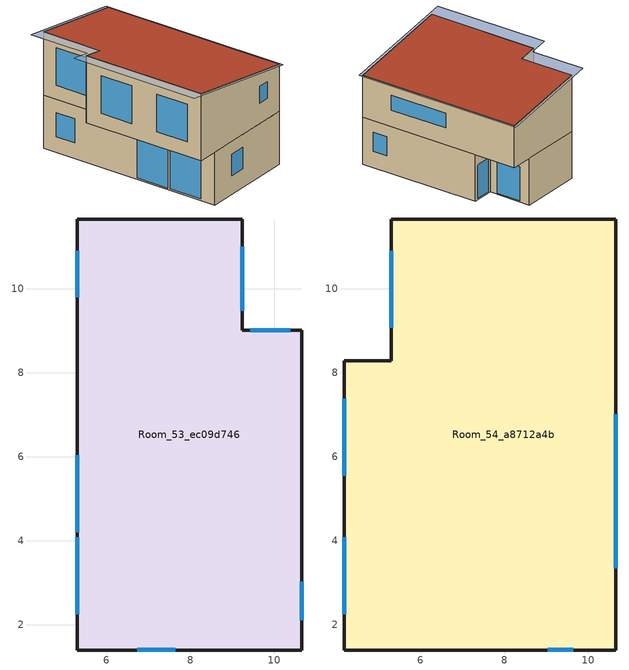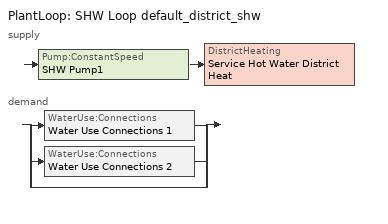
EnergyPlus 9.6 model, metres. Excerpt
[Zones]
Room_53_ec09d746
 floor ground (Floor_Residential): 9.24,11.67 9.24,9.01 10.65,9.01 10.65,1.4 5.3,1.4 5.3,11.67 z-0.25
 wall outside (ExteriorWall): 10.65,9.01 9.24,9.01 9.24,11.67 5.3,11.67 5.3,1.4 10.65,1.4 10.65,9.01 z-0.25:2.63
 window (NGlass_cd9f42c5): 10.38,9.01 9.43,9.01 / 9.24,9.48 9.24,11.01 z-0.18:1.9; 5.3,6.04 5.3,4.21 / 5.3,4.08 5.3,2.25 z-0.18:2; 5.3,10.91 5.3,9.81 z0.6:1.93; 6.73,1.4 7.64,1.4 / 10.65,2.11 10.65,3.02 z0.76:1.93
 ceiling adiabatic (Ceiling_Residential): 5.3,11.67 5.3,1.4 10.65,1.4 10.65,9.01 9.24,9.01 9.24,11.67 z2.63
Room_54_a8712a4b
 floor outside (Floor_Residential): 10.65,11.67 10.65,9.01 9.24,9.01 9.24,11.67 z2.63; 5.3,8.29 5.3,1.4 4.19,1.4 4.19,8.29 z2.63
 floor adiabatic (Floor_Residential): 9.24,11.67 9.24,9.01 10.65,9.01 10.65,1.4 5.3,1.4 5.3,11.67 z2.63
 wall outside (ExteriorWall): 4.19,8.29 4.19,1.4 z2.63:6.29; 10.65,1.4 10.65,11.67 z2.63:5.22; 5.3,11.67 5.3,8.29 z2.63:6.11; 5.3,8.29,6.11 5.3,8.29,2.63 4.19,8.29,2.63 4.19,8.29,6.29; 4.19,1.4,6.29 4.19,1.4,2.63 10.65,1.4,2.63 10.65,1.4,5.22 4.2,1.4,6.29; 10.65,11.67,5.22 10.65,11.67,2.63 5.3,11.67,2.63 5.3,11.67,6.11
 window (NGlass_cd9f42c5): 4.19,7.39 4.19,5.56 / 4.19,4.08 4.19,2.25 / 5.3,10.91 5.3,9.08 z3.41:5.46; 9.03,1.4 9.64,1.4 z3.76:4.68; 10.65,3.35 10.65,7.01 z3.67:4.59
 roof outside (Typical Wood Joist Attic Floor-R48): 4.19,8.29 4.19,1.4 4.2,1.4 4.2,8.29 z6.29; 4.2,1.4,6.29 10.65,1.4,5.22 10.65,11.67,5.22 5.3,11.67,6.11 5.3,8.29,6.11 4.2,8.29,6.29
shading: 3.41,1.25,6.42 10.73,1.25,5.2 10.65,1.4,5.22 4.2,1.4,6.29 4.2,8.29,6.29 5.3,8.29,6.11 5.3,9.01,6.11 5.3,11.67,6.11 10.65,11.67,5.22 10.65,9.02,5.22 10.65,1.41,5.22 10.65,1.4,5.22 10.73,1.25,5.2 10.73,11.83,5.2 4.51,11.83,6.24 4.51,8.44,6.24 3.41,8.44,6.42
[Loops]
PlantLoop 'SHW Loop default_district_shw'
 supply: Pump:ConstantSpeed 'SHW Pump1' > DistrictHeating 'Service Hot Water District Heat'
 demand: split
  | WaterUse:Connections 'Water Use Connections 1'
  | WaterUse:Connections 'Water Use Connections 2'
  | bypass
[Building]
Building 1: North Axis {deg}=0; Terrain=City; Solar Distribution=FullExteriorWithReflections
[Site:Location]
Site 1: Latitude {deg}=0; Longitude {deg}=0; Time Zone {hr}=0; Elevation {m}=0
[Site:WaterMainsTemperature]
Calculation Method=Correlation; Annual Average Outdoor Air Temperature {C}=12.6; Maximum Difference In Monthly Average Outdoor Air Temperatures {deltaC}=4
[SizingPeriod:DesignDay] Day of Month=21; Dry-Bulb Temperature Range Modifier Type=DefaultMultipliers; Barometric Pressure {Pa}=99868; Rain Indicator=No; Snow Indicator=No; Daylight Saving Time Indicator=No; Begin Environment Reset Mode=FullResetAtBeginEnvironment
Name | Month | Day Type | Maximum Dry-Bulb Temperature {C} | Daily Dry-Bulb Temperature Range {deltaC} | Humidity Condition Type | Wetbulb or DewPoint at Maximum Dry-Bulb {C} | Wind Speed {m/s} | Wind Direction {deg} | Solar Model Indicator | ASHRAE Clear Sky Optical Depth for Beam Irradiance (taub) | ASHRAE Clear Sky Optical Depth for Diffuse Irradiance (taud) | Enthalpy at Maximum Dry-Bulb {J/kg} | Sky Clearness
Seattle Seattle Tacoma Intl A Ann Clg .4% Condns DB=>MWB | 8 | SummerDesignDay | 29.4 | 10.4 | Wetbulb | 18.3 | 4.2 | 350 | ASHRAETau | 0.352 | 2.561
Seattle Seattle Tacoma Intl A Ann Clg .4% Condns DP=>MDB | 8 | SummerDesignDay | 20.8 | 10.4 | Dewpoint | 15.9 | 4.2 | 350 | ASHRAETau | 0.352 | 2.561
Seattle Seattle Tacoma Intl A Ann Clg .4% Condns Enth=>MDB | 8 | SummerDesignDay | 28.2 | 10.4 | Enthalpy |  | 4.2 | 350 | ASHRAETau | 0.352 | 2.561 | 54700
Seattle Seattle Tacoma Intl A Ann Clg .4% Condns WB=>MDB | 8 | SummerDesignDay | 27.9 | 10.4 | Wetbulb | 19.2 | 4.2 | 350 | ASHRAETau | 0.352 | 2.561
Seattle Seattle Tacoma Intl A Ann Htg 99.6% Condns DB | 12 | WinterDesignDay | -4.2 | 0 | Wetbulb | -4.2 | 4.3 | 20 | ASHRAEClearSky |  |  |  | 0
Seattle Seattle Tacoma Intl A Ann Htg Wind 99.6% Condns WS=>MCDB | 12 | WinterDesignDay | 5.6 | 0 | Wetbulb | 5.6 | 12.1 | 20 | ASHRAEClearSky |  |  |  | 0
Seattle Seattle Tacoma Intl A Ann Hum_n 99.6% Condns DP=>MCDB | 12 | WinterDesignDay | -0.4 | 0 | Dewpoint | -13 | 4.3 | 20 | ASHRAEClearSky |  |  |  | 0
[Material] Thermal Absorptance=0.9; Solar Absorptance=0.7
Name | Roughness | Thickness {m} | Conductivity {W/m-K} | Density {kg/m3} | Specific Heat {J/kg-K} | Visible Absorptance
1/2 in. Gypsum Board | Smooth | 0.0127 | 0.159893 | 800.002 | 1089.3 | 0.5
5/8 in. Gypsum Board | MediumSmooth | 0.0159 | 0.159893 | 800.002 | 1089.3 | 0.7
InteriorFinish | MediumRough | 0.0127 | 0.16 | 800 | 109 | 0.7
[Material:NoMass] Thermal Absorptance=0.9; Solar Absorptance=0.7
Name | Roughness | Thermal Resistance {m2-K/W} | Visible Absorptance
AirGap | MediumRough | 0.17611 | 0.7
ContExtInsulation | MediumRough | 1.7611 | 0.7
CP02 CARPET PAD | VeryRough | 0.21648 | 0.8
F04 Wall air space resistance | MediumRough | 0.00381 | 0.7
FacadeCladding | MediumRough | 0.163783 | 0.7
IntInsulation | MediumRough | 3.35067 | 0.7
Typical Insulation-R47 | MediumSmooth | 8.27718 | 0.7
[WindowMaterial:SimpleGlazingSystem]
aluminum_071e88c3: U-Factor {W/m2-K}=1.98; Solar Heat Gain Coefficient=0.25; Visible Transmittance=0.63
[Construction]
Ceiling_Residential: CP02 CARPET PAD, F04 Wall air space resistance, 1/2 in. Gypsum Board
ExteriorWall: FacadeCladding, AirGap, ContExtInsulation, IntInsulation, InteriorFinish
Floor_Residential: 1/2 in. Gypsum Board, F04 Wall air space resistance, CP02 CARPET PAD
NGlass_cd9f42c5: aluminum_071e88c3
Typical Wood Joist Attic Floor-R48: 5/8 in. Gypsum Board, Typical Insulation-R47
[Zone] Multiplier=1; Part of Total Floor Area=Yes
Name | Ceiling Height {m} | Volume {m3}
Room_53_ec09d746 | 2.88479 | 147.441
Room_54_a8712a4b | 3.66 | 193.708
[Daylighting:Controls] Lighting Control Type=Continuous; Minimum Input Power Fraction for Continuous or ContinuousOff Dimming Control=0.3; Minimum Light Output Fraction for Continuous or ContinuousOff Dimming Control=0.2; Number of Stepped Control Steps=1; Probability Lighting will be Reset When Needed in Manual Stepped Control=1; Glare Calculation Azimuth Angle of View Direction Clockwise from Zone y-Axis {deg}=-0; Fraction of Lights Controlled by Reference Point 1=1; Illuminance Setpoint at Reference Point 1 {lux}=300
Name | Zone or Space | Glare Calculation Daylighting Reference Point | Daylighting Reference Point Name 1
Room_53_ec09d746 DaylightingControls | Room_53_ec09d746 | Room_53_ec09d746_Space_Daylighting | Room_53_ec09d746_Space_Daylighting
Room_54_a8712a4b DaylightingControls | Room_54_a8712a4b | Room_54_a8712a4b_Space_Daylighting | Room_54_a8712a4b_Space_Daylighting
[ZoneControl:Thermostat] Temperature Difference Between Cutout And Setpoint {deltaC}=0
Name | Zone or ZoneList | Control Type Schedule | Control 1
Room_53_ec09d746 Thermostat | Room_53_ec09d746 | Room_53_ec09d746 Thermostat Schedule | Thermostat Setpoint Dual Setpoint 1
Room_54_a8712a4b Thermostat | Room_54_a8712a4b | Room_54_a8712a4b Thermostat Schedule | Thermostat Setpoint Dual Setpoint 2
[ThermostatSetpoint:DualSetpoint] Heating Setpoint Temperature Schedule=ApartmentMidRise HTGSETP_APT_SCH; Cooling Setpoint Temperature Schedule=ApartmentMidRise CLGSETP_APT_SCH
Thermostat Setpoint Dual Setpoint 1; Thermostat Setpoint Dual Setpoint 2
[ZoneHVAC:IdealLoadsAirSystem] Maximum Heating Supply Air Temperature {C}=50; Minimum Cooling Supply Air Temperature {C}=13; Heating Limit=LimitCapacity; Maximum Sensible Heating Capacity {W}=Autosize; Cooling Limit=LimitFlowRateAndCapacity; Maximum Cooling Air Flow Rate {m3/s}=Autosize; Maximum Total Cooling Capacity {W}=Autosize; Design Specification Outdoor Air Object=2019::MidriseApartment::Apartment_Ventilation; Demand Controlled Ventilation Type=None; Outdoor Air Economizer Type=DifferentialDryBulb; Sensible Heat Recovery Effectiveness=0; Latent Heat Recovery Effectiveness=0
Room_53_ec09d746 Ideal Loads Air System; Room_54_a8712a4b Ideal Loads Air System
[DesignSpecification:OutdoorAir]
2019::MidriseApartment::Apartment_Ventilation: Outdoor Air Method=Sum; Outdoor Air Flow per Person {m3/s-person}=0; Outdoor Air Flow per Zone Floor Area {m3/s-m2}=0; Outdoor Air Flow per Zone {m3/s}=0; Outdoor Air Flow Air Changes per Hour {1/hr}=0.35
[Zone equipment]
Room_53_ec09d746: Room_53_ec09d746 Ideal Loads Air System
Room_54_a8712a4b: Room_54_a8712a4b Ideal Loads Air System
[Sizing:Zone] Zone Cooling Design Supply Air Temperature Input Method=SupplyAirTemperature; Zone Cooling Design Supply Air Temperature {C}=14; Zone Cooling Design Supply Air Temperature Difference {deltaC}=11.11; Zone Heating Design Supply Air Temperature Input Method=SupplyAirTemperature; Zone Heating Design Supply Air Temperature {C}=40; Zone Heating Design Supply Air Temperature Difference {deltaC}=11.11; Zone Cooling Design Supply Air Humidity Ratio {kgWater/kgDryAir}=0.0085; Zone Heating Design Supply Air Humidity Ratio {kgWater/kgDryAir}=0.008; Design Specification Outdoor Air Object=2019::MidriseApartment::Apartment_Ventilation; Cooling Design Air Flow Method=DesignDay; Cooling Design Air Flow Rate {m3/s}=0; Cooling Minimum Air Flow per Zone Floor Area {m3/s-m2}=0.000762; Cooling Minimum Air Flow {m3/s}=0; Cooling Minimum Air Flow Fraction=0; Heating Design Air Flow Method=DesignDay; Heating Design Air Flow Rate {m3/s}=0; Heating Maximum Air Flow per Zone Floor Area {m3/s-m2}=0.002032; Heating Maximum Air Flow {m3/s}=0.141576; Heating Maximum Air Flow Fraction=0.3; Account for Dedicated Outdoor Air System=No
Room_53_ec09d746; Room_54_a8712a4b
[PlantLoop]
SHW Loop default_district_shw: Fluid Type=Water; Plant Equipment Operation Scheme=SHW Loop default_district_shw Operation Schemes; Maximum Loop Temperature {C}=60; Minimum Loop Temperature {C}=10; Maximum Loop Flow Rate {m3/s}=Autosize; Minimum Loop Flow Rate {m3/s}=0; Plant Loop Volume {m3}=Autocalculate; Load Distribution Scheme=Optimal; Plant Loop Demand Calculation Scheme=SingleSetpoint
[Sizing:Plant]
SHW Loop default_district_shw: Loop Type=Heating; Design Loop Exit Temperature {C}=60; Loop Design Temperature Difference {deltaC}=5; Sizing Option=NonCoincident; Zone Timesteps in Averaging Window=1; Coincident Sizing Factor Mode=None
[Pump:ConstantSpeed]
SHW Pump1: Design Flow Rate {m3/s}=Autosize; Design Pump Head {Pa}=29891; Design Power Consumption {W}=Autosize; Motor Efficiency=0.9; Fraction of Motor Inefficiencies to Fluid Stream=0; Pump Control Type=Intermittent; Design Power Sizing Method=PowerPerFlowPerPressure; Design Electric Power per Unit Flow Rate {W/(m3/s)}=348701.1; Design Shaft Power per Unit Flow Rate per Unit Head {W-s/m3-Pa}=1.28205
[DistrictHeating]
Service Hot Water District Heat: Nominal Capacity {W}=1000000
[WaterUse:Connections] Hot Water Supply Temperature Schedule=60.0C Hot Water; Drain Water Heat Exchanger Type=None; Drain Water Heat Exchanger Destination=Plant
Name | Water Use Equipment Name 1
Water Use Connections 1 | 2019::MidriseApartment::Apartment_SHW..Room_53_ec09d746
Water Use Connections 2 | 2019::MidriseApartment::Apartment_SHW..Room_54_a8712a4b
[WaterUse:Equipment] Flow Rate Fraction Schedule=ApartmentMidRise APT_DHW_SCH; Target Temperature Schedule=60.0C Hot Water; Sensible Fraction Schedule=0.2 Hot Water Sensible Fraction; Latent Fraction Schedule=0.05 Hot Water Latent Fraction
Name | Peak Flow Rate {m3/s} | Zone
2019::MidriseApartment::Apartment_SHW..Room_53_ec09d746 | 2.11904e-06 | Room_53_ec09d746
2019::MidriseApartment::Apartment_SHW..Room_54_a8712a4b | 2.59333e-06 | Room_54_a8712a4b
[PlantEquipmentOperationSchemes]
SHW Loop default_district_shw Operation Schemes: Control Scheme Object Type 1=PlantEquipmentOperation:HeatingLoad; Control Scheme Name 1=SHW Loop default_district_shw Heating Operation Scheme; Control Scheme Schedule Name 1=Always On Discrete
[PlantEquipmentOperation:HeatingLoad]
SHW Loop default_district_shw Heating Operation Scheme: Load Range Lower Limit 1 {W}=0; Load Range Upper Limit 1 {W}=1000000000; Range Equipment List Name 1=SHW Loop default_district_shw Heating Equipment List
[PlantEquipmentList]
SHW Loop default_district_shw Heating Equipment List: DistrictHeating, Service Hot Water District Heat
[SetpointManager:Scheduled]
Setpoint Manager Scheduled 1: Control Variable=Temperature; Schedule=60C Hot Water
[Schedule:Compact]
Room_53_ec09d746 Thermostat Schedule; Room_54_a8712a4b Thermostat Schedule: Through: 12/31, For: AllDays, Until: 24:00, 4
[Schedule:Day:Interval]
ApartmentMidRise HTGSETP_APT_SCH_Default; ApartmentMidRise HTGSETP_APT_SCH_SmrDsn 1; ApartmentMidRise HTGSETP_APT_SCH_WntrDsn 1: No, 24:00, 21.7
ApartmentMidRise CLGSETP_APT_SCH_Default; ApartmentMidRise CLGSETP_APT_SCH_SmrDsn 1; ApartmentMidRise CLGSETP_APT_SCH_WntrDsn 1: No, 24:00, 24.4
ApartmentMidRise APT_DHW_SCH_Default; ApartmentMidRise APT_DHW_SCH_SmrDsn 1; ApartmentMidRise APT_DHW_SCH_WntrDsn 1: No, 01:00, 0.08, 02:00, 0.04, 04:00, 0.01, 05:00, 0.04, 06:00, 0.27, 07:00, 0.94, 08:00, 1, 09:00, 0.96, 10:00, 0.84, 11:00, 0.76, 12:00, 0.61, 13:00, 0.53, 14:00, 0.47, 15:00, 0.41, 16:00, 0.47, 17:00, 0.55, 18:00, 0.73, 19:00, 0.86, 20:00, 0.82, 21:00, 0.75, 22:00, 0.61, 23:00, 0.53, 24:00, 0.29
Schedule Day 1; Schedule Day 4: No, 24:00, 60
Schedule Day 2: No, 24:00, 0.2
Schedule Day 3: No, 24:00, 0.05
[Schedule:Week:Daily]
ApartmentMidRise HTGSETP_APT_SCH Week Rule - Jan1-Dec31: ApartmentMidRise HTGSETP_APT_SCH_Default, ApartmentMidRise HTGSETP_APT_SCH_Default, ApartmentMidRise HTGSETP_APT_SCH_Default, ApartmentMidRise HTGSETP_APT_SCH_Default, ApartmentMidRise HTGSETP_APT_SCH_Default, ApartmentMidRise HTGSETP_APT_SCH_Default, ApartmentMidRise HTGSETP_APT_SCH_Default, ApartmentMidRise HTGSETP_APT_SCH_Default, ApartmentMidRise HTGSETP_APT_SCH_SmrDsn 1, ApartmentMidRise HTGSETP_APT_SCH_WntrDsn 1, ApartmentMidRise HTGSETP_APT_SCH_Default, ApartmentMidRise HTGSETP_APT_SCH_Default
ApartmentMidRise CLGSETP_APT_SCH Week Rule - Jan1-Dec31: ApartmentMidRise CLGSETP_APT_SCH_Default, ApartmentMidRise CLGSETP_APT_SCH_Default, ApartmentMidRise CLGSETP_APT_SCH_Default, ApartmentMidRise CLGSETP_APT_SCH_Default, ApartmentMidRise CLGSETP_APT_SCH_Default, ApartmentMidRise CLGSETP_APT_SCH_Default, ApartmentMidRise CLGSETP_APT_SCH_Default, ApartmentMidRise CLGSETP_APT_SCH_Default, ApartmentMidRise CLGSETP_APT_SCH_SmrDsn 1, ApartmentMidRise CLGSETP_APT_SCH_WntrDsn 1, ApartmentMidRise CLGSETP_APT_SCH_Default, ApartmentMidRise CLGSETP_APT_SCH_Default
0.05 Hot Water Latent Fraction Week Rule - Jan1-Dec31: Schedule Day 3, Schedule Day 3, Schedule Day 3, Schedule Day 3, Schedule Day 3, Schedule Day 3, Schedule Day 3, Schedule Day 3, Schedule Day 3, Schedule Day 3, Schedule Day 3, Schedule Day 3
0.2 Hot Water Sensible Fraction Week Rule - Jan1-Dec31: Schedule Day 2, Schedule Day 2, Schedule Day 2, Schedule Day 2, Schedule Day 2, Schedule Day 2, Schedule Day 2, Schedule Day 2, Schedule Day 2, Schedule Day 2, Schedule Day 2, Schedule Day 2
60.0C Hot Water Week Rule - Jan1-Dec31: Schedule Day 1, Schedule Day 1, Schedule Day 1, Schedule Day 1, Schedule Day 1, Schedule Day 1, Schedule Day 1, Schedule Day 1, Schedule Day 1, Schedule Day 1, Schedule Day 1, Schedule Day 1
60C Hot Water Week Rule - Jan1-Dec31: Schedule Day 4, Schedule Day 4, Schedule Day 4, Schedule Day 4, Schedule Day 4, Schedule Day 4, Schedule Day 4, Schedule Day 4, Schedule Day 4, Schedule Day 4, Schedule Day 4, Schedule Day 4
ApartmentMidRise APT_DHW_SCH Week Rule - Jan1-Dec31: ApartmentMidRise APT_DHW_SCH_Default, ApartmentMidRise APT_DHW_SCH_Default, ApartmentMidRise APT_DHW_SCH_Default, ApartmentMidRise APT_DHW_SCH_Default, ApartmentMidRise APT_DHW_SCH_Default, ApartmentMidRise APT_DHW_SCH_Default, ApartmentMidRise APT_DHW_SCH_Default, ApartmentMidRise APT_DHW_SCH_Default, ApartmentMidRise APT_DHW_SCH_SmrDsn 1, ApartmentMidRise APT_DHW_SCH_WntrDsn 1, ApartmentMidRise APT_DHW_SCH_Default, ApartmentMidRise APT_DHW_SCH_Default
[Schedule:Year]
ApartmentMidRise HTGSETP_APT_SCH: ApartmentMidRise HTGSETP_APT_SCH Week Rule - Jan1-Dec31, 1, 1, 12, 31
ApartmentMidRise CLGSETP_APT_SCH: ApartmentMidRise CLGSETP_APT_SCH Week Rule - Jan1-Dec31, 1, 1, 12, 31
0.05 Hot Water Latent Fraction: 0.05 Hot Water Latent Fraction Week Rule - Jan1-Dec31, 1, 1, 12, 31
0.2 Hot Water Sensible Fraction: 0.2 Hot Water Sensible Fraction Week Rule - Jan1-Dec31, 1, 1, 12, 31
60.0C Hot Water: 60.0C Hot Water Week Rule - Jan1-Dec31, 1, 1, 12, 31
60C Hot Water: 60C Hot Water Week Rule - Jan1-Dec31, 1, 1, 12, 31
ApartmentMidRise APT_DHW_SCH: ApartmentMidRise APT_DHW_SCH Week Rule - Jan1-Dec31, 1, 1, 12, 31
[Schedule:Constant]
Always On Discrete: Hourly Value=1
